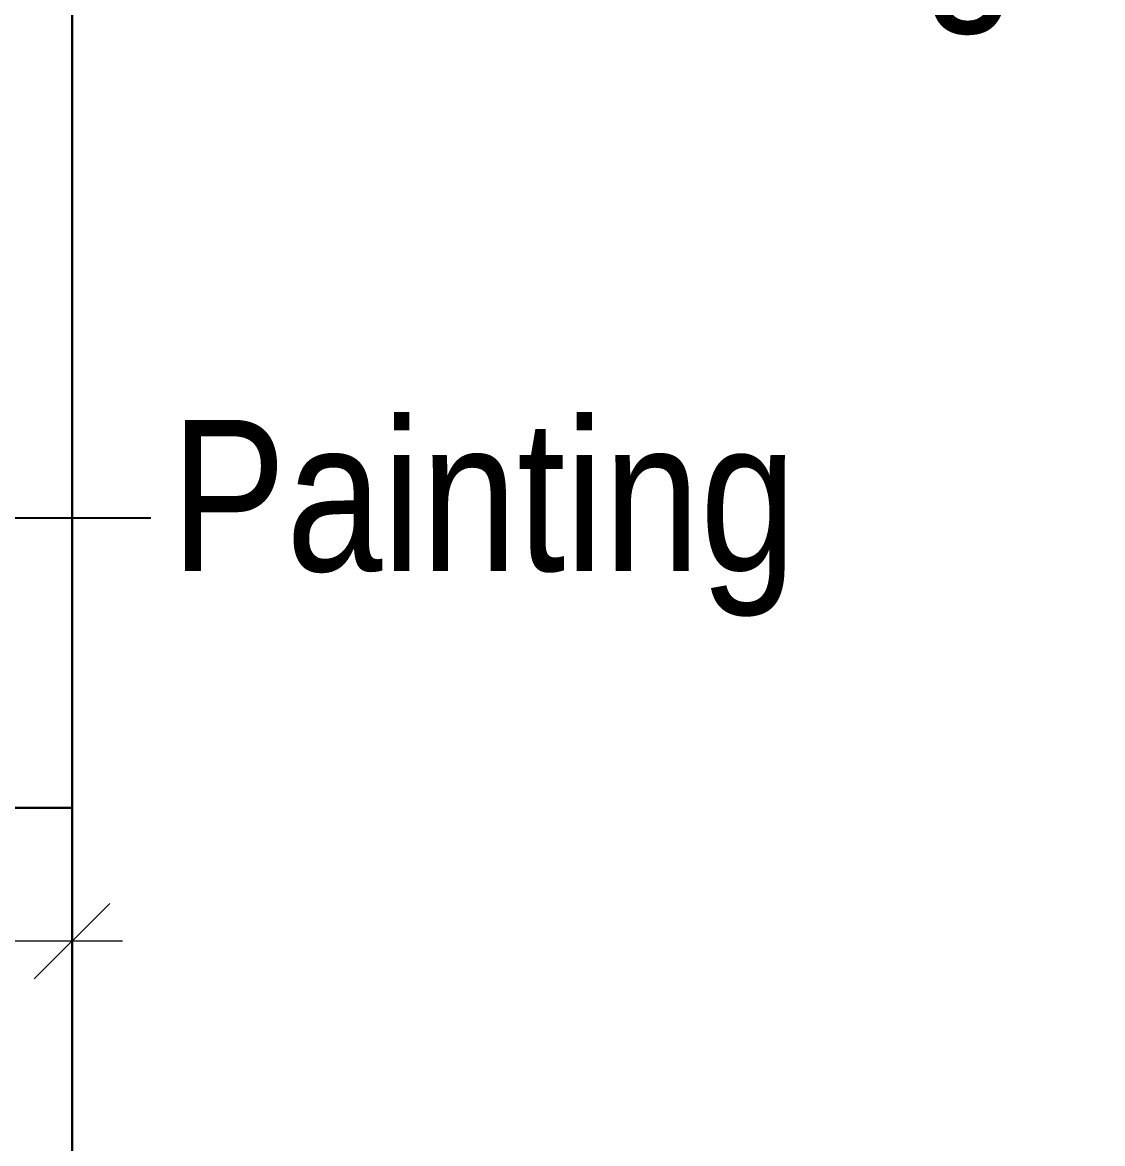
# Model space of a CAD drawing. Header units: millimetres. Extents: x 56222 to 3066687, y -650199 to -121287.
# Drawn here: x 140406.35 to 140427.8, y -185794.66 to -185772.4 of the extents above; entities that cross this region are included whole.
import ezdxf
from ezdxf import colors
from ezdxf.entities.mleader import LeaderData, LeaderLine
from ezdxf.math import Vec2, Vec3

# ---------------------------------------------------------------- set-up
doc = ezdxf.new("R2010")
doc.units = ezdxf.units.MM
doc.header["$MEASUREMENT"] = 0
doc.header["$PDMODE"] = 35
doc.linetypes.add('DASHED', pattern=[0.75, 0.5, -0.25])
doc.layers.get('Defpoints').update_dxf_attribs({"color": 220})
for name, color, linetype, lineweight in [('FURNITURE', 32, 'Continuous', 9), ('furniture dimensions', 1, 'DASHED', 0), ('Text', 7, 'Continuous', 15), ('wall', 7, 'Continuous', 30)]:
    doc.layers.add(name, color=color, linetype=linetype, lineweight=lineweight)
doc.styles.add('century g', font='GOTHIC.TTF')
doc.styles.add('style4', font='ARIALN.TTF')
doc.dimstyles.new('Archana', dxfattribs={"dimtxt": 2, "dimasz": 0.75, "dimexe": 0.5, "dimexo": 0.5, "dimgap": 0, "dimtad": 0, "dimzin": 0, "dimdsep": 46, "dimlunit": 4, "dimtxsty": 'century g', "dimblk": 'OBLIQUE', "dimcen": 0, "dimdle": 1, "dimclrd": 256, "dimclre": 256, "dimclrt": 256, "dimadec": 0, "dimazin": 0, "dimtfac": 1, "dimtofl": 0, "dimtmove": 1, "dimatfit": 3, "dimfxl": 1, "dimfxlon": 1, "dimtolj": 1, "dimtzin": 0, "dimlwd": -1, "dimlwe": -1, "dimarcsym": 0})

# ---------------------------------------------------------------- blocks, each defined once
blk = doc.blocks.new('_Oblique')
at = {"layer": 'wall', "color": 0, "lineweight": -2}
blk.add_line((-0.5, -0.5), (0.5, 0.5), dxfattribs=at)
blk = doc.blocks.new('*D231')
at = {"layer": 'Defpoints', "color": 0, "linetype": 'Continuous', "lineweight": 30, "transparency": 16777216}
for p in [(140387.835, -185786.994), (140407.336, -185788.085), (140387.835, -185790.64)]:
    blk.add_point(p, dxfattribs=at)
at = {"layer": 'furniture dimensions', "color": 5, "linetype": 'Continuous', "transparency": 16777216}
for p, q in [((140387.835, -185787.494), (140387.835, -185791.14)), ((140386.835, -185790.64), (140393.865, -185790.64)), ((140408.336, -185790.64), (140401.306, -185790.64))]:
    blk.add_line(p, q, dxfattribs=at)
at = {"layer": 'furniture dimensions', "color": 5, "linetype": 'ByBlock', "transparency": 16777216}
blk.add_line((140407.336, -185788.585), (140407.336, -185791.14), dxfattribs=at)
at = {"layer": 'furniture dimensions', "color": 5, "linetype": 'Continuous', "transparency": 16777216, "xscale": 1.5, "yscale": 1.5, "zscale": 1.5, "rotation": 180}
blk.add_blockref('_Oblique', (140387.835, -185790.64), dxfattribs=at)
at = {"layer": 'furniture dimensions', "color": 5, "linetype": 'Continuous', "transparency": 16777216, "xscale": 1.5, "yscale": 1.5, "zscale": 1.5}
blk.add_blockref('_Oblique', (140407.336, -185790.64), dxfattribs=at)
at = {"layer": 'furniture dimensions', "linetype": 'Continuous', "lineweight": 0, "transparency": 16777216, "insert": (140397.586, -185790.64), "char_height": 3, "attachment_point": 5, "style": 'century g'}
blk.add_mtext('\\A1;1\'-8"', dxfattribs=at)

msp = doc.modelspace()

# ---------------------------------------------------------------- linework, layer by layer
at = {"layer": 'FURNITURE', "lineweight": 30}
for p, q in [((140407.336, -185727.397), (140407.336, -185787.994)), ((140407.336, -185787.994), (140368.335, -185787.994))]:
    msp.add_line(p, q, dxfattribs=at)
msp.add_lwpolyline([(140368.335, -185709.002), (140407.336, -185709.002), (140407.336, -185816.002), (140368.335, -185816.002)], close=True, dxfattribs=at)

# ---------------------------------------------------------------- dimensions: what is measured, and where the dimension line sits
at = {"layer": 'furniture dimensions', "color": 5, "linetype": 'Continuous', "lineweight": 0}
dim = msp.add_linear_dim(base=(140387.835, -185790.64), p1=(140407.336, -185788.085), p2=(140387.835, -185786.994), angle=180, dimstyle='Archana', override={"dimtxt": 3, "dimasz": 1.5, "dimdec": 0, "dimclrd": 5, "dimclre": 5, "dimfxl": 4}, dxfattribs=at)
dim.commit()
dim.dimension.update_dxf_attribs({"geometry": '*D231', "text_midpoint": (140397.586, -185790.64)})

# ---------------------------------------------------------------- leaders
at = {"layer": 'Text', "color": 1, "lineweight": 0, "ltscale": 20}
ml = msp.add_multileader_mtext('Standard', dxfattribs=at)
ml.set_content('See through', color=1, style='style4')
ml.set_leader_properties()
ml.build(insert=Vec2(0, 0))
ml.multileader.update_dxf_attribs({"dogleg_length": 2.025, "arrow_head_size": 2})
ctx = ml.context
ctx.base_point, ctx.char_height, ctx.arrow_head_size, ctx.landing_gap_size, ctx.plane_origin = Vec3(140408.898, -185770.694), 3, 2, 0.4, Vec3(140341.863, -185770.694)
notes = []
notes.append((ctx, [(0, (1, 1, 0), (140406.874, -185770.694), (1, 0), 2.025, [(0, [(140394.831, -185770.694)], 0, [])])]))
ctx.mtext.insert = Vec3(140409.298, -185768.753)
ml = msp.add_multileader_mtext('Standard', dxfattribs=at)
ml.set_content('Painting', color=1, style='style4')
ml.set_leader_properties()
ml.build(insert=Vec2(0, 0))
ml.multileader.update_dxf_attribs({"dogleg_length": 2.025, "arrow_head_size": 2})
ctx = ml.context
ctx.base_point, ctx.char_height, ctx.arrow_head_size, ctx.landing_gap_size, ctx.plane_origin = Vec3(140408.898, -185782.235), 3, 2, 0.4, Vec3(140341.863, -185782.235)
notes.append((ctx, [(0, (1, 1, 0), (140406.874, -185782.235), (1, 0), 2.025, [(0, [(140400.159, -185782.235)], 0, [])])]))
ctx.mtext.insert = Vec3(140409.298, -185780.294)
for ctx, leaders in notes:
    for number, flags, end, landing, length, lines in leaders:
        leader = LeaderData()
        leader.index, (leader.has_last_leader_line, leader.has_dogleg_vector, leader.attachment_direction) = number, flags
        leader.last_leader_point, leader.dogleg_vector, leader.dogleg_length = Vec3(end), Vec3(landing), length
        for number, points, colour, breaks in lines:
            line = LeaderLine()
            line.index, line.vertices, line.color, line.breaks = number, Vec3.list(points), colors.encode_raw_color(colour), breaks
            leader.lines.append(line)
        ctx.leaders.append(leader)

doc.saveas('drawing.dxf')
